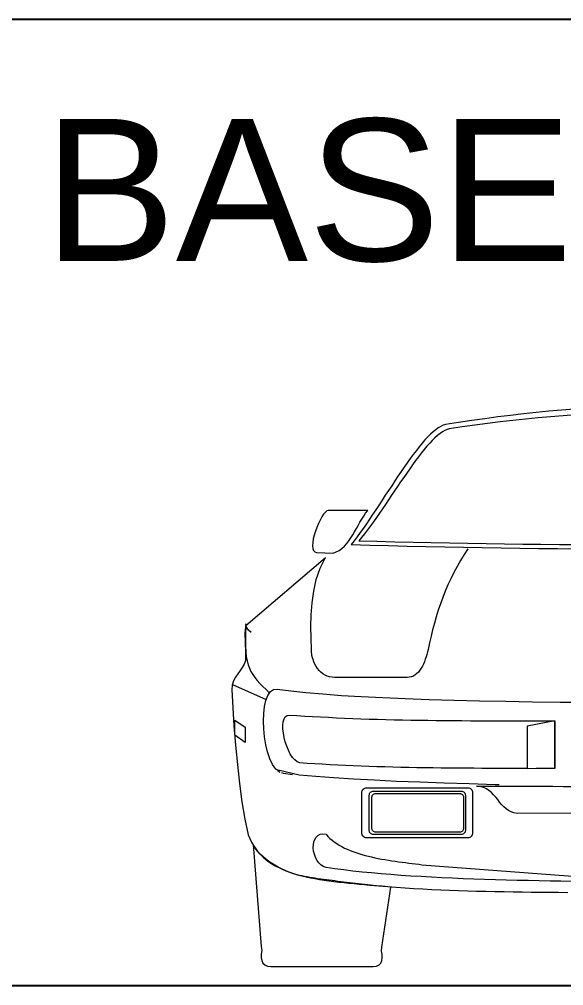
# Model space of a CAD drawing. Header units: millimetres. Extents: x 587797 to 2274247, y 1711 to 439204.
# Drawn here: x 1014745 to 1016690, y 283670 to 287120 of the extents above; entities that cross this region are included whole.
import ezdxf

# ---------------------------------------------------------------- set-up
doc = ezdxf.new("R2010")
doc.units = ezdxf.units.MM
doc.layers.add('finiture', color=7, linetype='Continuous', lineweight=20)
doc.styles.get("Standard").update_dxf_attribs({"font": 'arial.ttf'})

msp = doc.modelspace()

# ---------------------------------------------------------------- linework, layer by layer
for p, q in [((971939.651, 287119.666, 442.155), (1042638.019, 287119.666, 442.155)), ((1042868.164, 283669.666, 442.155), (971709.651, 283669.666, 442.155))]:
    msp.add_line(p, q)
at = {"layer": 'finiture'}
for p, q in [((1016454.101, 285700.24, 442.155), (1016407.636, 285693.841, 442.155)), ((1016500.156, 285705.851, 442.155), (1016454.101, 285700.24, 442.155)), ((1016545.817, 285711.052, 442.155), (1016500.156, 285705.851, 442.155)), ((1016591.463, 285715.86, 442.155), (1016545.817, 285711.052, 442.155)), ((1016598.271, 285697.04, 442.155), (1016553.43, 285692.627, 442.155)), ((1016637.124, 285720.273, 442.155), (1016591.463, 285715.86, 442.155)), ((1016642.735, 285701.044, 442.155), (1016598.271, 285697.04, 442.155)), ((1016682.391, 285723.866, 442.155), (1016637.124, 285720.273, 442.155)), ((1016687.592, 285704.243, 442.155), (1016642.735, 285701.044, 442.155)), ((1016727.232, 285727.476, 442.155), (1016682.391, 285723.866, 442.155)), ((1016732.039, 285707.443, 442.155), (1016687.592, 285704.243, 442.155)), ((1016241.431, 285660.994, 442.155), (1016232.62, 285654.579, 442.155)), ((1016250.242, 285666.195, 442.155), (1016241.431, 285660.994, 442.155)), ((1016259.052, 285670.198, 442.155), (1016250.242, 285666.195, 442.155)), ((1016267.059, 285672.61, 442.155), (1016259.052, 285670.198, 442.155)), ((1016314.328, 285680.223, 442.155), (1016267.059, 285672.61, 442.155)), ((1016326.732, 285664.603, 442.155), (1016281.087, 285657.794, 442.155)), ((1016361.187, 285687.426, 442.155), (1016314.328, 285680.223, 442.155)), ((1016372.393, 285671.002, 442.155), (1016326.732, 285664.603, 442.155)), ((1016407.636, 285693.841, 442.155), (1016361.187, 285687.426, 442.155)), ((1016418.054, 285677.007, 442.155), (1016372.393, 285671.002, 442.155)), ((1016463.306, 285682.619, 442.155), (1016418.054, 285677.007, 442.155)), ((1016508.573, 285687.82, 442.155), (1016463.306, 285682.619, 442.155)), ((1016553.43, 285692.627, 442.155), (1016508.573, 285687.82, 442.155)), ((1016204.187, 285628.557, 442.155), (1016194.178, 285618.138, 442.155)), ((1016213.801, 285638.565, 442.155), (1016204.187, 285628.557, 442.155)), ((1016223.416, 285647.376, 442.155), (1016213.801, 285638.565, 442.155)), ((1016229.815, 285625.751, 442.155), (1016220.2, 285616.531, 442.155)), ((1016232.62, 285654.579, 442.155), (1016223.416, 285647.376, 442.155)), ((1016239.035, 285634.152, 442.155), (1016229.815, 285625.751, 442.155)), ((1016247.846, 285640.961, 442.155), (1016239.035, 285634.152, 442.155)), ((1016256.657, 285646.982, 442.155), (1016247.846, 285640.961, 442.155)), ((1016265.057, 285652.183, 442.155), (1016256.657, 285646.982, 442.155)), ((1016273.08, 285655.383, 442.155), (1016265.057, 285652.183, 442.155)), ((1016281.087, 285657.794, 442.155), (1016273.08, 285655.383, 442.155)), ((1016173.751, 285593.708, 442.155), (1016163.333, 285580.5, 442.155)), ((1016184.169, 285606.522, 442.155), (1016173.751, 285593.708, 442.155)), ((1016194.178, 285618.138, 442.155), (1016184.169, 285606.522, 442.155)), ((1016200.987, 285595.316, 442.155), (1016190.963, 285583.699, 442.155)), ((1016210.996, 285606.522, 442.155), (1016200.987, 285595.316, 442.155)), ((1016220.2, 285616.531, 442.155), (1016210.996, 285606.522, 442.155)), ((1016152.52, 285566.472, 442.155), (1016141.708, 285552.05, 442.155)), ((1016163.333, 285580.5, 442.155), (1016152.52, 285566.472, 442.155)), ((1016170.946, 285557.661, 442.155), (1016160.527, 285544.043, 442.155)), ((1016180.954, 285570.885, 442.155), (1016170.946, 285557.661, 442.155)), ((1016190.963, 285583.699, 442.155), (1016180.954, 285570.885, 442.155)), ((1016130.896, 285536.84, 442.155), (1016119.689, 285521.221, 442.155)), ((1016141.708, 285552.05, 442.155), (1016130.896, 285536.84, 442.155)), ((1016150.125, 285529.622, 442.155), (1016139.706, 285514.806, 442.155)), ((1016160.527, 285544.043, 442.155), (1016150.125, 285529.622, 442.155)), ((1016097.655, 285488.784, 442.155), (1016086.432, 285471.95, 442.155)), ((1016108.861, 285505.191, 442.155), (1016097.655, 285488.784, 442.155)), ((1016119.689, 285521.221, 442.155), (1016108.861, 285505.191, 442.155)), ((1016128.894, 285499.596, 442.155), (1016118.081, 285483.976, 442.155)), ((1016139.706, 285514.806, 442.155), (1016128.894, 285499.596, 442.155)), ((1016075.226, 285454.739, 442.155), (1016063.61, 285437.921, 442.155)), ((1016086.432, 285471.95, 442.155), (1016075.226, 285454.739, 442.155)), ((1016107.269, 285468.357, 442.155), (1016096.457, 285452.327, 442.155)), ((1016118.081, 285483.976, 442.155), (1016107.269, 285468.357, 442.155)), ((1016052.403, 285420.694, 442.155), (1016041.181, 285403.072, 442.155)), ((1016063.61, 285437.921, 442.155), (1016052.403, 285420.694, 442.155)), ((1016074.832, 285420.3, 442.155), (1016064.019, 285403.876, 442.155)), ((1016085.644, 285436.313, 442.155), (1016074.832, 285420.3, 442.155)), ((1016096.457, 285452.327, 442.155), (1016085.644, 285436.313, 442.155)), ((1016029.975, 285385.845, 442.155), (1016018.358, 285369.028, 442.155)), ((1016041.181, 285403.072, 442.155), (1016029.975, 285385.845, 442.155)), ((1016053.191, 285387.847, 442.155), (1016041.985, 285371.833, 442.155)), ((1016064.019, 285403.876, 442.155), (1016053.191, 285387.847, 442.155)), ((1015832.12, 285353.014, 442.155), (1015825.721, 285343.399, 442.155)), ((1015838.126, 285360.217, 442.155), (1015832.12, 285353.014, 442.155)), ((1015843.737, 285365.024, 442.155), (1015838.126, 285360.217, 442.155)), ((1015848.544, 285366.632, 442.155), (1015843.737, 285365.024, 442.155)), ((1015989.515, 285366.632, 442.155), (1015848.544, 285366.632, 442.155)), ((1015975.093, 285346.205, 442.155), (1015981.902, 285356.608, 442.155)), ((1015981.902, 285356.608, 442.155), (1015989.515, 285366.632, 442.155)), ((1016007.136, 285352.21, 442.155), (1015995.93, 285335.393, 442.155)), ((1016018.358, 285369.028, 442.155), (1016007.136, 285352.21, 442.155)), ((1016031.172, 285356.214, 442.155), (1016020.36, 285340.988, 442.155)), ((1016041.985, 285371.833, 442.155), (1016031.172, 285356.214, 442.155)), ((1015813.695, 285319.363, 442.155), (1015807.69, 285305.745, 442.155)), ((1015819.7, 285332.177, 442.155), (1015813.695, 285319.363, 442.155)), ((1015825.721, 285343.399, 442.155), (1015819.7, 285332.177, 442.155)), ((1015955.47, 285312.964, 442.155), (1015961.885, 285324.17, 442.155)), ((1015961.885, 285324.17, 442.155), (1015968.3, 285335.393, 442.155)), ((1015968.3, 285335.393, 442.155), (1015975.093, 285346.205, 442.155)), ((1015984.708, 285318.969, 442.155), (1015973.895, 285302.94, 442.155)), ((1015995.93, 285335.393, 442.155), (1015984.708, 285318.969, 442.155)), ((1016009.942, 285325.778, 442.155), (1015999.129, 285310.962, 442.155)), ((1016020.36, 285340.988, 442.155), (1016009.942, 285325.778, 442.155)), ((1015802.489, 285292.127, 442.155), (1015798.076, 285278.115, 442.155)), ((1015807.69, 285305.745, 442.155), (1015802.489, 285292.127, 442.155)), ((1015936.257, 285278.919, 442.155), (1015942.656, 285290.126, 442.155)), ((1015942.656, 285290.126, 442.155), (1015949.071, 285301.348, 442.155)), ((1015949.071, 285301.348, 442.155), (1015955.47, 285312.964, 442.155)), ((1015962.689, 285287.73, 442.155), (1015951.876, 285272.504, 442.155)), ((1015973.895, 285302.94, 442.155), (1015962.689, 285287.73, 442.155)), ((1015977.899, 285283.317, 442.155), (1015967.89, 285270.108, 442.155)), ((1015988.711, 285296.934, 442.155), (1015977.899, 285283.317, 442.155)), ((1015999.129, 285310.962, 442.155), (1015988.711, 285296.934, 442.155)), ((1015792.874, 285251.683, 442.155), (1015792.07, 285240.461, 442.155)), ((1015794.876, 285264.497, 442.155), (1015792.874, 285251.683, 442.155)), ((1015798.076, 285278.115, 442.155), (1015794.876, 285264.497, 442.155)), ((1015906.215, 285238.869, 442.155), (1015914.632, 285248.074, 442.155)), ((1015914.632, 285248.074, 442.155), (1015922.229, 285257.688, 442.155)), ((1015922.229, 285257.688, 442.155), (1015929.448, 285268.107, 442.155)), ((1015929.448, 285268.107, 442.155), (1015936.257, 285278.919, 442.155)), ((1015941.064, 285258.082, 442.155), (1015930.646, 285244.48, 442.155)), ((1015951.876, 285272.504, 442.155), (1015941.064, 285258.082, 442.155)), ((1015967.89, 285270.108, 442.155), (1015957.472, 285257.688, 442.155)), ((1015957.472, 285257.688, 442.155), (1016021.952, 285256.081, 442.155)), ((1016021.952, 285256.081, 442.155), (1016086.842, 285254.489, 442.155)), ((1016086.842, 285254.489, 442.155), (1016151.716, 285252.881, 442.155)), ((1016151.716, 285252.881, 442.155), (1016216.607, 285251.683, 442.155)), ((1016216.607, 285251.683, 442.155), (1016281.891, 285250.485, 442.155)), ((1016281.891, 285250.485, 442.155), (1016347.159, 285249.272, 442.155)), ((1016347.159, 285249.272, 442.155), (1016412.443, 285248.074, 442.155)), ((1016412.443, 285248.074, 442.155), (1016477.727, 285247.27, 442.155)), ((1016477.727, 285247.27, 442.155), (1016543.406, 285246.482, 442.155)), ((1016543.406, 285246.482, 442.155), (1016608.69, 285245.678, 442.155)), ((1015792.07, 285240.461, 442.155), (1015792.874, 285230.862, 442.155)), ((1015792.874, 285230.862, 442.155), (1015795.27, 285223.249, 442.155)), ((1015795.27, 285223.249, 442.155), (1015800.077, 285218.442, 442.155)), ((1015800.077, 285218.442, 442.155), (1015806.886, 285216.44, 442.155)), ((1015806.886, 285216.44, 442.155), (1015866.165, 285213.241, 442.155)), ((1015866.165, 285213.241, 442.155), (1015877.372, 285218.032, 442.155)), ((1015877.372, 285218.032, 442.155), (1015887.79, 285223.643, 442.155)), ((1015887.79, 285223.643, 442.155), (1015897.405, 285230.862, 442.155)), ((1015897.405, 285230.862, 442.155), (1015906.215, 285238.869, 442.155)), ((1015930.646, 285244.48, 442.155), (1015997.128, 285242.873, 442.155)), ((1015997.128, 285242.873, 442.155), (1016064.019, 285240.871, 442.155)), ((1016064.019, 285240.871, 442.155), (1016130.896, 285239.263, 442.155)), ((1016130.896, 285239.263, 442.155), (1016197.772, 285238.065, 442.155)), ((1016197.772, 285238.065, 442.155), (1016264.663, 285236.458, 442.155)), ((1016264.663, 285236.458, 442.155), (1016331.54, 285235.26, 442.155)), ((1016331.54, 285235.26, 442.155), (1016398.825, 285234.062, 442.155)), ((1016347.569, 285228.861, 442.155), (1016333.951, 285208.434, 442.155)), ((1016398.825, 285234.062, 442.155), (1016466.111, 285232.864, 442.155)), ((1016466.111, 285232.864, 442.155), (1016533.003, 285232.06, 442.155)), ((1016533.003, 285232.06, 442.155), (1016600.289, 285230.862, 442.155)), ((1016600.289, 285230.862, 442.155), (1016667.559, 285230.058, 442.155)), ((1016608.69, 285245.678, 442.155), (1016674.368, 285244.874, 442.155)), ((1016667.559, 285230.058, 442.155), (1016734.845, 285229.649, 442.155)), ((1016674.368, 285244.874, 442.155), (1016740.062, 285244.48, 442.155)), ((1015554.182, 284955.304, 442.155), (1015838.535, 285198.409, 442.155)), ((1015819.306, 285159.967, 442.155), (1015838.535, 285198.409, 442.155)), ((1016320.727, 285187.597, 442.155), (1016308.717, 285166.382, 442.155)), ((1016333.951, 285208.434, 442.155), (1016320.727, 285187.597, 442.155)), ((1015805.688, 285119.523, 442.155), (1015819.306, 285159.967, 442.155)), ((1016297.101, 285144.741, 442.155), (1016286.288, 285122.723, 442.155)), ((1016308.717, 285166.382, 442.155), (1016297.101, 285144.741, 442.155)), ((1015796.484, 285078.259, 442.155), (1015805.688, 285119.523, 442.155)), ((1016286.288, 285122.723, 442.155), (1016276.28, 285100.688, 442.155)), ((1015790.463, 285036.208, 442.155), (1015796.484, 285078.259, 442.155)), ((1016266.665, 285078.259, 442.155), (1016257.854, 285055.831, 442.155)), ((1016276.28, 285100.688, 442.155), (1016266.665, 285078.259, 442.155)), ((1016257.854, 285055.831, 442.155), (1016249.438, 285033.008, 442.155)), ((1015787.673, 284993.762, 442.155), (1015790.463, 285036.208, 442.155)), ((1016241.431, 285010.185, 442.155), (1016234.228, 284986.953, 442.155)), ((1016249.438, 285033.008, 442.155), (1016241.431, 285010.185, 442.155)), ((1015786.869, 284951.71, 442.155), (1015787.673, 284993.762, 442.155)), ((1016234.228, 284986.953, 442.155), (1016227.813, 284963.72, 442.155)), ((1015554.182, 284960.915, 442.155), (1015550.967, 284928.478, 442.155)), ((1015554.182, 284955.304, 442.155), (1015552.968, 284927.674, 442.155)), ((1015556.578, 284949.708, 442.155), (1015554.182, 284960.915, 442.155)), ((1015562.993, 284939.29, 442.155), (1015556.578, 284949.708, 442.155)), ((1015573.395, 284930.085, 442.155), (1015562.993, 284939.29, 442.155)), ((1015787.263, 284910.462, 442.155), (1015786.869, 284951.71, 442.155)), ((1016221.414, 284940.488, 442.155), (1016215.803, 284916.862, 442.155)), ((1016227.813, 284963.72, 442.155), (1016221.414, 284940.488, 442.155)), ((1015550.967, 284928.478, 442.155), (1015551.771, 284894.433, 442.155)), ((1015552.968, 284927.674, 442.155), (1015552.574, 284902.85, 442.155)), ((1015552.574, 284902.85, 442.155), (1015552.968, 284881.225, 442.155)), ((1015788.067, 284870.003, 442.155), (1015787.263, 284910.462, 442.155)), ((1016215.803, 284916.862, 442.155), (1016210.192, 284893.629, 442.155)), ((1015551.771, 284894.433, 442.155), (1015553.378, 284860.388, 442.155)), ((1015552.968, 284881.225, 442.155), (1015554.182, 284861.602, 442.155)), ((1015788.461, 284861.192, 442.155), (1015788.067, 284870.003, 442.155)), ((1016205.384, 284870.003, 442.155), (1016203.383, 284861.192, 442.155)), ((1016210.192, 284893.629, 442.155), (1016205.384, 284870.003, 442.155)), ((1015553.378, 284860.388, 442.155), (1015552.968, 284829.953, 442.155)), ((1015554.182, 284861.602, 442.155), (1015555.774, 284844.374, 442.155)), ((1015555.774, 284844.374, 442.155), (1015558.579, 284829.149, 442.155)), ((1015789.675, 284851.987, 442.155), (1015788.461, 284861.192, 442.155)), ((1015791.267, 284843.176, 442.155), (1015789.675, 284851.987, 442.155)), ((1015794.072, 284834.366, 442.155), (1015791.267, 284843.176, 442.155)), ((1015797.272, 284825.555, 442.155), (1015794.072, 284834.366, 442.155)), ((1016195.376, 284834.76, 442.155), (1016192.176, 284826.343, 442.155)), ((1016198.575, 284843.571, 442.155), (1016195.376, 284834.76, 442.155)), ((1016200.987, 284852.381, 442.155), (1016198.575, 284843.571, 442.155)), ((1016203.383, 284861.192, 442.155), (1016200.987, 284852.381, 442.155)), ((1015541.352, 284805.932, 442.155), (1015533.345, 284794.71, 442.155)), ((1015548.161, 284817.533, 442.155), (1015541.352, 284805.932, 442.155)), ((1015552.968, 284829.953, 442.155), (1015548.161, 284817.533, 442.155)), ((1015558.579, 284829.149, 442.155), (1015562.189, 284815.137, 442.155)), ((1015562.189, 284815.137, 442.155), (1015566.586, 284802.717, 442.155)), ((1015566.586, 284802.717, 442.155), (1015572.197, 284791.1, 442.155)), ((1015800.881, 284817.533, 442.155), (1015797.272, 284825.555, 442.155)), ((1015805.688, 284809.526, 442.155), (1015800.881, 284817.533, 442.155)), ((1015810.496, 284801.913, 442.155), (1015805.688, 284809.526, 442.155)), ((1015816.501, 284795.104, 442.155), (1015810.496, 284801.913, 442.155)), ((1016180.56, 284802.717, 442.155), (1016176.147, 284795.908, 442.155)), ((1016184.958, 284810.329, 442.155), (1016180.56, 284802.717, 442.155)), ((1016188.961, 284817.942, 442.155), (1016184.958, 284810.329, 442.155)), ((1016192.176, 284826.343, 442.155), (1016188.961, 284817.942, 442.155)), ((1015516.922, 284771.083, 442.155), (1015510.113, 284757.859, 442.155)), ((1015524.944, 284783.094, 442.155), (1015516.922, 284771.083, 442.155)), ((1015533.345, 284794.71, 442.155), (1015524.944, 284783.094, 442.155)), ((1015572.197, 284791.1, 442.155), (1015578.612, 284780.288, 442.155)), ((1015578.612, 284780.288, 442.155), (1015585.815, 284769.885, 442.155)), ((1015585.815, 284769.885, 442.155), (1015594.626, 284759.467, 442.155)), ((1015822.506, 284789.099, 442.155), (1015816.501, 284795.104, 442.155)), ((1015829.315, 284783.503, 442.155), (1015822.506, 284789.099, 442.155)), ((1015836.928, 284778.696, 442.155), (1015829.315, 284783.503, 442.155)), ((1015844.935, 284775.087, 442.155), (1015836.928, 284778.696, 442.155)), ((1015853.351, 284772.281, 442.155), (1015844.935, 284775.087, 442.155)), ((1015862.162, 284770.674, 442.155), (1015853.351, 284772.281, 442.155)), ((1015871.367, 284769.885, 442.155), (1015862.162, 284770.674, 442.155)), ((1016130.092, 284769.885, 442.155), (1015871.367, 284769.885, 442.155)), ((1016138.099, 284770.674, 442.155), (1016130.092, 284769.885, 442.155)), ((1016145.711, 284772.281, 442.155), (1016138.099, 284770.674, 442.155)), ((1016152.93, 284775.087, 442.155), (1016145.711, 284772.281, 442.155)), ((1016159.329, 284779.09, 442.155), (1016152.93, 284775.087, 442.155)), ((1016165.334, 284783.897, 442.155), (1016159.329, 284779.09, 442.155)), ((1016170.946, 284789.509, 442.155), (1016165.334, 284783.897, 442.155)), ((1016176.147, 284795.908, 442.155), (1016170.946, 284789.509, 442.155)), ((1015505.321, 284743.044, 442.155), (1015503.714, 284726.226, 442.155)), ((1015510.113, 284757.859, 442.155), (1015505.321, 284743.044, 442.155)), ((1015506.109, 284744.651, 442.155), (1015627.063, 284691.787, 442.155)), ((1015594.626, 284759.467, 442.155), (1015603.831, 284749.049, 442.155)), ((1015603.831, 284749.049, 442.155), (1015614.643, 284738.236, 442.155)), ((1015614.643, 284738.236, 442.155), (1015626.259, 284726.62, 442.155)), ((1015503.714, 284726.226, 442.155), (1015507.323, 284663.353, 442.155)), ((1015625.865, 284688.178, 442.155), (1015632.674, 284705.799, 442.155)), ((1015626.259, 284726.62, 442.155), (1015639.089, 284714.216, 442.155)), ((1015632.674, 284705.799, 442.155), (1015641.879, 284719.417, 442.155)), ((1015641.879, 284719.417, 442.155), (1015653.101, 284726.62, 442.155)), ((1015653.101, 284726.62, 442.155), (1015666.309, 284727.834, 442.155)), ((1015666.309, 284727.834, 442.155), (1015714.382, 284721.813, 442.155)), ((1015714.382, 284721.813, 442.155), (1015768.838, 284716.218, 442.155)), ((1015768.838, 284716.218, 442.155), (1015829.315, 284711, 442.155)), ((1015829.315, 284711, 442.155), (1015895.403, 284706.193, 442.155)), ((1015895.403, 284706.193, 442.155), (1015966.692, 284702.19, 442.155)), ((1015966.692, 284702.19, 442.155), (1016043.183, 284698.186, 442.155)), ((1016043.183, 284698.186, 442.155), (1016123.693, 284694.593, 442.155)), ((1016123.693, 284694.593, 442.155), (1016208.6, 284691.787, 442.155)), ((1015507.323, 284663.353, 442.155), (1015511.721, 284596.871, 442.155)), ((1015617.859, 284641.319, 442.155), (1015620.664, 284666.143, 442.155)), ((1015620.664, 284666.143, 442.155), (1015625.865, 284688.178, 442.155)), ((1016208.6, 284691.787, 442.155), (1016296.707, 284688.982, 442.155)), ((1016296.707, 284688.982, 442.155), (1016388.423, 284686.57, 442.155)), ((1016388.423, 284686.57, 442.155), (1016482.535, 284684.978, 442.155)), ((1016482.535, 284684.978, 442.155), (1016578.648, 284683.371, 442.155)), ((1016578.648, 284683.371, 442.155), (1016677.174, 284682.173, 442.155)), ((1016677.174, 284682.173, 442.155), (1016776.897, 284681.369, 442.155)), ((1015616.661, 284614.493, 442.155), (1015617.859, 284641.319, 442.155)), ((1015690.74, 284622.09, 442.155), (1015695.153, 284629.703, 442.155)), ((1015695.153, 284629.703, 442.155), (1015701.158, 284634.51, 442.155)), ((1015701.158, 284634.51, 442.155), (1015709.165, 284635.708, 442.155)), ((1015709.165, 284635.708, 442.155), (1015736.811, 284633.706, 442.155)), ((1015736.811, 284633.706, 442.155), (1015764.441, 284632.114, 442.155)), ((1015764.441, 284632.114, 442.155), (1015792.48, 284630.506, 442.155)), ((1015792.48, 284630.506, 442.155), (1015820.914, 284628.899, 442.155)), ((1015820.914, 284628.899, 442.155), (1015849.348, 284627.701, 442.155)), ((1015849.348, 284627.701, 442.155), (1015878.176, 284626.093, 442.155)), ((1015878.176, 284626.093, 442.155), (1015907.019, 284624.895, 442.155)), ((1015511.721, 284596.871, 442.155), (1015517.332, 284528.388, 442.155)), ((1015514.92, 284617.692, 442.155), (1015552.18, 284592.064, 442.155)), ((1015514.92, 284564.04, 442.155), (1015514.92, 284617.692, 442.155)), ((1015552.18, 284592.064, 442.155), (1015552.18, 284538.412, 442.155)), ((1015617.859, 284586.453, 442.155), (1015616.661, 284614.493, 442.155)), ((1015686.736, 284599.661, 442.155), (1015687.95, 284612.081, 442.155)), ((1015686.736, 284586.043, 442.155), (1015686.736, 284599.661, 442.155)), ((1015687.95, 284612.081, 442.155), (1015690.74, 284622.09, 442.155)), ((1015907.019, 284624.895, 442.155), (1015935.847, 284623.697, 442.155)), ((1015935.847, 284623.697, 442.155), (1015965.494, 284622.894, 442.155)), ((1015965.494, 284622.894, 442.155), (1015994.732, 284621.696, 442.155)), ((1015994.732, 284621.696, 442.155), (1016024.364, 284620.892, 442.155)), ((1016024.364, 284620.892, 442.155), (1016053.995, 284620.088, 442.155)), ((1016053.995, 284620.088, 442.155), (1016084.037, 284619.3, 442.155)), ((1016084.037, 284619.3, 442.155), (1016114.078, 284618.89, 442.155)), ((1016114.078, 284618.89, 442.155), (1016144.119, 284618.086, 442.155)), ((1016144.119, 284618.086, 442.155), (1016174.145, 284617.692, 442.155)), ((1016174.145, 284617.692, 442.155), (1016204.581, 284617.283, 442.155)), ((1016204.581, 284617.283, 442.155), (1016234.622, 284616.889, 442.155)), ((1016234.622, 284616.889, 442.155), (1016265.057, 284616.494, 442.155)), ((1016265.057, 284616.494, 442.155), (1016295.493, 284616.085, 442.155)), ((1016295.493, 284616.085, 442.155), (1016325.944, 284616.085, 442.155)), ((1016325.944, 284616.085, 442.155), (1016356.38, 284615.691, 442.155)), ((1016356.38, 284615.691, 442.155), (1016386.421, 284615.691, 442.155)), ((1016386.421, 284615.691, 442.155), (1016416.857, 284615.281, 442.155)), ((1016416.857, 284615.281, 442.155), (1016447.292, 284615.281, 442.155)), ((1016447.292, 284615.281, 442.155), (1016477.727, 284615.281, 442.155)), ((1016477.727, 284615.281, 442.155), (1016507.769, 284615.281, 442.155)), ((1016507.769, 284615.281, 442.155), (1016537.81, 284615.281, 442.155)), ((1016537.81, 284615.281, 442.155), (1016567.836, 284615.281, 442.155)), ((1016657.551, 284614.887, 442.155), (1016559.025, 284596.462, 442.155)), ((1016559.025, 284596.462, 442.155), (1016559.025, 284444.694, 442.155)), ((1016567.836, 284615.281, 442.155), (1016597.877, 284615.281, 442.155)), ((1016597.877, 284615.281, 442.155), (1016627.919, 284615.281, 442.155)), ((1016627.919, 284615.281, 442.155), (1016657.551, 284615.281, 442.155)), ((1016657.551, 284615.281, 442.155), (1016657.551, 284445.088, 442.155)), ((1016657.551, 284445.892, 442.155), (1016657.551, 284614.887, 442.155)), ((1015552.18, 284538.412, 442.155), (1015514.92, 284564.04, 442.155)), ((1015620.254, 284558.035, 442.155), (1015617.859, 284586.453, 442.155)), ((1015625.062, 284529.995, 442.155), (1015620.254, 284558.035, 442.155)), ((1015688.344, 284571.243, 442.155), (1015686.736, 284586.043, 442.155)), ((1015691.15, 284555.624, 442.155), (1015688.344, 284571.243, 442.155)), ((1015517.332, 284528.388, 442.155), (1015523.731, 284459.51, 442.155)), ((1015631.476, 284503.957, 442.155), (1015625.062, 284529.995, 442.155)), ((1015695.153, 284540.004, 442.155), (1015691.15, 284555.624, 442.155)), ((1015699.96, 284524.384, 442.155), (1015695.153, 284540.004, 442.155)), ((1015705.965, 284509.978, 442.155), (1015699.96, 284524.384, 442.155)), ((1015639.483, 284479.937, 442.155), (1015631.476, 284503.957, 442.155)), ((1015712.774, 284496.36, 442.155), (1015705.965, 284509.978, 442.155)), ((1015720.387, 284484.744, 442.155), (1015712.774, 284496.36, 442.155)), ((1015523.731, 284459.51, 442.155), (1015531.344, 284391.42, 442.155)), ((1015649.492, 284459.51, 442.155), (1015639.483, 284479.937, 442.155)), ((1015661.108, 284443.086, 442.155), (1015649.492, 284459.51, 442.155)), ((1015728.788, 284475.524, 442.155), (1015720.387, 284484.744, 442.155)), ((1015737.599, 284468.715, 442.155), (1015728.788, 284475.524, 442.155)), ((1015746.819, 284465.121, 442.155), (1015737.599, 284468.715, 442.155)), ((1015773.645, 284463.119, 442.155), (1015746.819, 284465.121, 442.155)), ((1015800.487, 284461.512, 442.155), (1015773.645, 284463.119, 442.155)), ((1015827.313, 284459.904, 442.155), (1015800.487, 284461.512, 442.155)), ((1015854.943, 284458.312, 442.155), (1015827.313, 284459.904, 442.155)), ((1015882.179, 284457.098, 442.155), (1015854.943, 284458.312, 442.155)), ((1015909.825, 284455.901, 442.155), (1015882.179, 284457.098, 442.155)), ((1015937.849, 284454.703, 442.155), (1015909.825, 284455.901, 442.155)), ((1015965.888, 284453.505, 442.155), (1015937.849, 284454.703, 442.155)), ((1015993.928, 284452.701, 442.155), (1015965.888, 284453.505, 442.155)), ((1016022.362, 284451.503, 442.155), (1015993.928, 284452.701, 442.155)), ((1015664.717, 284439.887, 442.155), (1015661.108, 284443.086, 442.155)), ((1015744.423, 284421.462, 442.155), (1015664.717, 284439.887, 442.155)), ((1015664.717, 284439.887, 442.155), (1015664.717, 284439.887, 442.155)), ((1015667.523, 284437.475, 442.155), (1015667.523, 284437.475, 442.155)), ((1015674.332, 284431.88, 442.155), (1015667.523, 284437.475, 442.155)), ((1015677.122, 284431.076, 442.155), (1015674.332, 284431.88, 442.155)), ((1015682.339, 284429.074, 442.155), (1015682.339, 284429.074, 442.155)), ((1015689.148, 284426.663, 442.155), (1015682.339, 284429.074, 442.155)), ((1015721.191, 284422.659, 442.155), (1015689.148, 284426.663, 442.155)), ((1015803.687, 284416.26, 442.155), (1015744.423, 284421.462, 442.155)), ((1016050.796, 284450.699, 442.155), (1016022.362, 284451.503, 442.155)), ((1016079.229, 284449.895, 442.155), (1016050.796, 284450.699, 442.155)), ((1016108.073, 284449.092, 442.155), (1016079.229, 284449.895, 442.155)), ((1016136.507, 284448.697, 442.155), (1016108.073, 284449.092, 442.155)), ((1016165.334, 284447.894, 442.155), (1016136.507, 284448.697, 442.155)), ((1016194.572, 284447.5, 442.155), (1016165.334, 284447.894, 442.155)), ((1016223.416, 284447.09, 442.155), (1016194.572, 284447.5, 442.155)), ((1016252.243, 284446.696, 442.155), (1016223.416, 284447.09, 442.155)), ((1016281.481, 284446.286, 442.155), (1016252.243, 284446.696, 442.155)), ((1016310.325, 284446.286, 442.155), (1016281.481, 284446.286, 442.155)), ((1016339.562, 284445.892, 442.155), (1016310.325, 284446.286, 442.155)), ((1016368.8, 284445.892, 442.155), (1016339.562, 284445.892, 442.155)), ((1016397.628, 284445.498, 442.155), (1016368.8, 284445.892, 442.155)), ((1016426.865, 284445.498, 442.155), (1016397.628, 284445.498, 442.155)), ((1016455.693, 284445.498, 442.155), (1016426.865, 284445.498, 442.155)), ((1016484.93, 284445.088, 442.155), (1016455.693, 284445.498, 442.155)), ((1016513.774, 284445.088, 442.155), (1016484.93, 284445.088, 442.155)), ((1016542.602, 284445.088, 442.155), (1016513.774, 284445.088, 442.155)), ((1016559.025, 284445.088, 442.155), (1016542.602, 284445.088, 442.155)), ((1016559.025, 284444.694, 442.155), (1016657.551, 284445.892, 442.155)), ((1016591.872, 284445.088, 442.155), (1016591.872, 284445.088, 442.155)), ((1016600.289, 284445.088, 442.155), (1016591.872, 284445.088, 442.155)), ((1016629.117, 284445.088, 442.155), (1016600.289, 284445.088, 442.155)), ((1016657.551, 284445.088, 442.155), (1016629.117, 284445.088, 442.155)), ((1015531.344, 284391.42, 442.155), (1015540.154, 284326.136, 442.155)), ((1015868.577, 284411.453, 442.155), (1015803.687, 284416.26, 442.155)), ((1015938.668, 284407.04, 442.155), (1015868.577, 284411.453, 442.155)), ((1016013.551, 284403.036, 442.155), (1015938.668, 284407.04, 442.155)), ((1016092.847, 284399.033, 442.155), (1016013.551, 284403.036, 442.155)), ((1016175.753, 284395.833, 442.155), (1016092.847, 284399.033, 442.155)), ((1016262.268, 284392.618, 442.155), (1016175.753, 284395.833, 442.155)), ((1016351.982, 284389.828, 442.155), (1016262.268, 284392.618, 442.155)), ((1016444.486, 284387.023, 442.155), (1016351.982, 284389.828, 442.155)), ((1016459.712, 284386.613, 442.155), (1016444.486, 284387.023, 442.155)), ((1015968.694, 284359.377, 442.155), (1015969.088, 284362.592, 442.155)), ((1015968.694, 284214.403, 442.155), (1015968.694, 284359.377, 442.155)), ((1015969.088, 284362.592, 442.155), (1015969.892, 284365.792, 442.155)), ((1015969.892, 284365.792, 442.155), (1015971.499, 284368.598, 442.155)), ((1015971.499, 284368.598, 442.155), (1015973.501, 284371.403, 442.155)), ((1015973.501, 284371.403, 442.155), (1015976.307, 284373.405, 442.155)), ((1015976.307, 284373.405, 442.155), (1015979.112, 284374.997, 442.155)), ((1015979.112, 284374.997, 442.155), (1015982.312, 284375.801, 442.155)), ((1015982.312, 284375.801, 442.155), (1015985.511, 284376.21, 442.155)), ((1015985.511, 284376.21, 442.155), (1016347.569, 284376.21, 442.155)), ((1015995.126, 284349.778, 442.155), (1015995.52, 284352.568, 442.155)), ((1015995.126, 284223.607, 442.155), (1015995.126, 284349.778, 442.155)), ((1015995.52, 284352.568, 442.155), (1015996.324, 284355.374, 442.155)), ((1015996.324, 284355.374, 442.155), (1015997.522, 284357.785, 442.155)), ((1015997.522, 284357.785, 442.155), (1015999.539, 284360.181, 442.155)), ((1015999.539, 284360.181, 442.155), (1016001.541, 284361.789, 442.155)), ((1016001.541, 284361.789, 442.155), (1016003.937, 284362.986, 442.155)), ((1016003.937, 284362.986, 442.155), (1016006.742, 284363.79, 442.155)), ((1016005.938, 284348.171, 442.155), (1016007.136, 284350.172, 442.155)), ((1016006.742, 284363.79, 442.155), (1016009.548, 284364.184, 442.155)), ((1016007.136, 284350.172, 442.155), (1016008.744, 284352.174, 442.155)), ((1016008.744, 284352.174, 442.155), (1016010.746, 284353.782, 442.155)), ((1016009.548, 284364.184, 442.155), (1016323.942, 284364.184, 442.155)), ((1016010.746, 284353.782, 442.155), (1016013.141, 284354.98, 442.155)), ((1016013.141, 284354.98, 442.155), (1016015.947, 284355.374, 442.155)), ((1016015.947, 284355.374, 442.155), (1016018.752, 284355.783, 442.155)), ((1016018.752, 284355.783, 442.155), (1016317.922, 284355.783, 442.155)), ((1016317.922, 284355.783, 442.155), (1016320.727, 284355.374, 442.155)), ((1016320.727, 284355.374, 442.155), (1016323.139, 284354.98, 442.155)), ((1016323.139, 284354.98, 442.155), (1016325.534, 284353.782, 442.155)), ((1016323.942, 284364.184, 442.155), (1016326.732, 284363.79, 442.155)), ((1016325.534, 284353.782, 442.155), (1016327.946, 284352.174, 442.155)), ((1016326.732, 284363.79, 442.155), (1016329.538, 284362.986, 442.155)), ((1016327.946, 284352.174, 442.155), (1016329.538, 284350.172, 442.155)), ((1016329.538, 284362.986, 442.155), (1016331.949, 284361.789, 442.155)), ((1016329.538, 284350.172, 442.155), (1016330.751, 284348.171, 442.155)), ((1016331.949, 284361.789, 442.155), (1016334.345, 284360.181, 442.155)), ((1016334.345, 284360.181, 442.155), (1016335.953, 284357.785, 442.155)), ((1016335.953, 284357.785, 442.155), (1016337.151, 284355.374, 442.155)), ((1016337.151, 284355.374, 442.155), (1016337.954, 284352.568, 442.155)), ((1016337.954, 284352.568, 442.155), (1016338.348, 284349.778, 442.155)), ((1016338.348, 284349.778, 442.155), (1016338.348, 284223.607, 442.155)), ((1016347.569, 284376.21, 442.155), (1016350.769, 284375.801, 442.155)), ((1016350.769, 284375.801, 442.155), (1016353.968, 284374.997, 442.155)), ((1016353.968, 284374.997, 442.155), (1016356.774, 284373.405, 442.155)), ((1016356.774, 284373.405, 442.155), (1016359.579, 284371.403, 442.155)), ((1016359.579, 284371.403, 442.155), (1016361.581, 284368.598, 442.155)), ((1016361.581, 284368.598, 442.155), (1016363.189, 284365.792, 442.155)), ((1016363.189, 284365.792, 442.155), (1016363.992, 284362.592, 442.155)), ((1016363.992, 284362.592, 442.155), (1016364.386, 284359.377, 442.155)), ((1016364.386, 284359.377, 442.155), (1016364.386, 284214.403, 442.155)), ((1016391.622, 284381.018, 442.155), (1016378.398, 284382.215, 442.155)), ((1016378.398, 284382.215, 442.155), (1016417.251, 284382.215, 442.155)), ((1016403.239, 284377.408, 442.155), (1016391.622, 284381.018, 442.155)), ((1016413.641, 284372.601, 442.155), (1016403.239, 284377.408, 442.155)), ((1016422.862, 284366.596, 442.155), (1016413.641, 284372.601, 442.155)), ((1016417.251, 284382.215, 442.155), (1016456.497, 284381.806, 442.155)), ((1016431.672, 284359.377, 442.155), (1016422.862, 284366.596, 442.155)), ((1016439.285, 284351.37, 442.155), (1016431.672, 284359.377, 442.155)), ((1016446.882, 284342.969, 442.155), (1016439.285, 284351.37, 442.155)), ((1016456.497, 284381.806, 442.155), (1016495.349, 284381.806, 442.155)), ((1016495.349, 284381.806, 442.155), (1016534.201, 284381.412, 442.155)), ((1016534.201, 284381.412, 442.155), (1016573.053, 284381.412, 442.155)), ((1016573.053, 284381.412, 442.155), (1016611.889, 284381.412, 442.155)), ((1016611.889, 284381.412, 442.155), (1016650.742, 284381.412, 442.155)), ((1016650.742, 284381.412, 442.155), (1016689.594, 284381.018, 442.155)), ((1016689.594, 284381.018, 442.155), (1016728.446, 284381.018, 442.155)), ((1015540.154, 284326.136, 442.155), (1015550.573, 284264.461, 442.155)), ((1016004.74, 284342.969, 442.155), (1016005.134, 284345.759, 442.155)), ((1016004.74, 284230.826, 442.155), (1016004.74, 284342.969, 442.155)), ((1016005.134, 284345.759, 442.155), (1016005.938, 284348.171, 442.155)), ((1016330.751, 284348.171, 442.155), (1016331.54, 284345.759, 442.155)), ((1016331.54, 284345.759, 442.155), (1016331.949, 284342.969, 442.155)), ((1016331.949, 284342.969, 442.155), (1016331.949, 284230.826, 442.155)), ((1016454.101, 284334.159, 442.155), (1016446.882, 284342.969, 442.155)), ((1016460.91, 284325.348, 442.155), (1016454.101, 284334.159, 442.155)), ((1016468.113, 284316.537, 442.155), (1016460.91, 284325.348, 442.155)), ((1016475.726, 284308.515, 442.155), (1016468.113, 284316.537, 442.155)), ((1016483.733, 284301.312, 442.155), (1016475.726, 284308.515, 442.155)), ((1016492.149, 284294.897, 442.155), (1016483.733, 284301.312, 442.155)), ((1016501.764, 284290.089, 442.155), (1016492.149, 284294.897, 442.155)), ((1016512.166, 284286.496, 442.155), (1016501.764, 284290.089, 442.155)), ((1016524.192, 284284.888, 442.155), (1016512.166, 284286.496, 442.155)), ((1017487.772, 284285.692, 442.155), (1016524.192, 284284.888, 442.155)), ((1015550.573, 284264.461, 442.155), (1015562.189, 284208.398, 442.155)), ((1015819.306, 284209.989, 442.155), (1015828.921, 284211.203, 442.155)), ((1015828.921, 284211.203, 442.155), (1015840.537, 284209.989, 442.155)), ((1015969.088, 284211.203, 442.155), (1015968.694, 284214.403, 442.155)), ((1015969.892, 284207.988, 442.155), (1015969.088, 284211.203, 442.155)), ((1015995.52, 284220.818, 442.155), (1015995.126, 284223.607, 442.155)), ((1015996.324, 284218.012, 442.155), (1015995.52, 284220.818, 442.155)), ((1015997.522, 284215.601, 442.155), (1015996.324, 284218.012, 442.155)), ((1015999.539, 284213.599, 442.155), (1015997.522, 284215.601, 442.155)), ((1016001.541, 284211.597, 442.155), (1015999.539, 284213.599, 442.155)), ((1016003.937, 284210.399, 442.155), (1016001.541, 284211.597, 442.155)), ((1016005.134, 284228.021, 442.155), (1016004.74, 284230.826, 442.155)), ((1016005.938, 284225.609, 442.155), (1016005.134, 284228.021, 442.155)), ((1016007.136, 284223.607, 442.155), (1016005.938, 284225.609, 442.155)), ((1016008.744, 284221.606, 442.155), (1016007.136, 284223.607, 442.155)), ((1016010.746, 284220.014, 442.155), (1016008.744, 284221.606, 442.155)), ((1016013.141, 284218.816, 442.155), (1016010.746, 284220.014, 442.155)), ((1016015.947, 284218.012, 442.155), (1016013.141, 284218.816, 442.155)), ((1016018.752, 284217.602, 442.155), (1016015.947, 284218.012, 442.155)), ((1016317.922, 284217.602, 442.155), (1016018.752, 284217.602, 442.155)), ((1016320.727, 284218.012, 442.155), (1016317.922, 284217.602, 442.155)), ((1016323.139, 284218.816, 442.155), (1016320.727, 284218.012, 442.155)), ((1016325.534, 284220.014, 442.155), (1016323.139, 284218.816, 442.155)), ((1016327.946, 284221.606, 442.155), (1016325.534, 284220.014, 442.155)), ((1016329.538, 284223.607, 442.155), (1016327.946, 284221.606, 442.155)), ((1016330.751, 284225.609, 442.155), (1016329.538, 284223.607, 442.155)), ((1016331.949, 284211.597, 442.155), (1016329.538, 284210.399, 442.155)), ((1016331.54, 284228.021, 442.155), (1016330.751, 284225.609, 442.155)), ((1016331.949, 284230.826, 442.155), (1016331.54, 284228.021, 442.155)), ((1016334.345, 284213.599, 442.155), (1016331.949, 284211.597, 442.155)), ((1016335.953, 284215.601, 442.155), (1016334.345, 284213.599, 442.155)), ((1016337.151, 284218.012, 442.155), (1016335.953, 284215.601, 442.155)), ((1016337.954, 284220.818, 442.155), (1016337.151, 284218.012, 442.155)), ((1016338.348, 284223.607, 442.155), (1016337.954, 284220.818, 442.155)), ((1016363.992, 284211.203, 442.155), (1016363.189, 284207.988, 442.155)), ((1016364.386, 284214.403, 442.155), (1016363.992, 284211.203, 442.155)), ((1015562.189, 284208.398, 442.155), (1015568.194, 284194.78, 442.155)), ((1015568.194, 284194.78, 442.155), (1015574.593, 284181.966, 442.155)), ((1015574.593, 284181.966, 442.155), (1015581.402, 284169.545, 442.155)), ((1015795.27, 284172.351, 442.155), (1015796.878, 284182.769, 442.155)), ((1015796.878, 284182.769, 442.155), (1015800.077, 284191.974, 442.155)), ((1015800.077, 284191.974, 442.155), (1015804.885, 284199.981, 442.155)), ((1015804.885, 284199.981, 442.155), (1015811.299, 284205.986, 442.155)), ((1015811.299, 284205.986, 442.155), (1015819.306, 284209.989, 442.155)), ((1015840.537, 284209.989, 442.155), (1015847.346, 284202.786, 442.155)), ((1015847.346, 284202.786, 442.155), (1015854.549, 284195.583, 442.155)), ((1015854.549, 284195.583, 442.155), (1015862.162, 284189.169, 442.155)), ((1015862.162, 284189.169, 442.155), (1015870.169, 284182.769, 442.155)), ((1015870.169, 284182.769, 442.155), (1015878.979, 284176.748, 442.155)), ((1015878.979, 284176.748, 442.155), (1015887.79, 284171.547, 442.155)), ((1015971.499, 284205.198, 442.155), (1015969.892, 284207.988, 442.155)), ((1015973.501, 284202.392, 442.155), (1015971.499, 284205.198, 442.155)), ((1015976.307, 284200.391, 442.155), (1015973.501, 284202.392, 442.155)), ((1015979.112, 284198.783, 442.155), (1015976.307, 284200.391, 442.155)), ((1015982.312, 284197.979, 442.155), (1015979.112, 284198.783, 442.155)), ((1015985.511, 284197.585, 442.155), (1015982.312, 284197.979, 442.155)), ((1016347.569, 284197.585, 442.155), (1015985.511, 284197.585, 442.155)), ((1016006.742, 284209.595, 442.155), (1016003.937, 284210.399, 442.155)), ((1016009.548, 284209.201, 442.155), (1016006.742, 284209.595, 442.155)), ((1016323.942, 284209.201, 442.155), (1016009.548, 284209.201, 442.155)), ((1016326.732, 284209.595, 442.155), (1016323.942, 284209.201, 442.155)), ((1016329.538, 284210.399, 442.155), (1016326.732, 284209.595, 442.155)), ((1016350.769, 284197.979, 442.155), (1016347.569, 284197.585, 442.155)), ((1016353.968, 284198.783, 442.155), (1016350.769, 284197.979, 442.155)), ((1016356.774, 284200.391, 442.155), (1016353.968, 284198.783, 442.155)), ((1016359.579, 284202.392, 442.155), (1016356.774, 284200.391, 442.155)), ((1016361.581, 284205.198, 442.155), (1016359.579, 284202.392, 442.155)), ((1016363.189, 284207.988, 442.155), (1016361.581, 284205.198, 442.155)), ((1015584.617, 284165.148, 442.155), (1015579.81, 284173.549, 442.155)), ((1015579.81, 284173.549, 442.155), (1015608.835, 283809.849, 442.155)), ((1015581.402, 284169.545, 442.155), (1015589.425, 284158.339, 442.155)), ((1015590.623, 284156.337, 442.155), (1015584.617, 284165.148, 442.155)), ((1015589.425, 284158.339, 442.155), (1015597.432, 284147.921, 442.155)), ((1015597.826, 284147.921, 442.155), (1015590.623, 284156.337, 442.155)), ((1015597.432, 284147.921, 442.155), (1015606.242, 284137.912, 442.155)), ((1015605.832, 284139.11, 442.155), (1015597.826, 284147.921, 442.155)), ((1015794.876, 284161.539, 442.155), (1015795.27, 284172.351, 442.155)), ((1015796.074, 284150.316, 442.155), (1015794.876, 284161.539, 442.155)), ((1015798.879, 284139.11, 442.155), (1015796.074, 284150.316, 442.155)), ((1015887.79, 284171.547, 442.155), (1015897.011, 284166.346, 442.155)), ((1015897.011, 284166.346, 442.155), (1015906.215, 284161.129, 442.155)), ((1015906.215, 284161.129, 442.155), (1015916.224, 284156.731, 442.155)), ((1015916.224, 284156.731, 442.155), (1015926.232, 284152.318, 442.155)), ((1015926.232, 284152.318, 442.155), (1015936.651, 284148.315, 442.155)), ((1015936.651, 284148.315, 442.155), (1015947.463, 284144.721, 442.155)), ((1015947.463, 284144.721, 442.155), (1015958.276, 284141.112, 442.155)), ((1015614.643, 284130.693, 442.155), (1015605.832, 284139.11, 442.155)), ((1015606.242, 284137.912, 442.155), (1015615.857, 284128.298, 442.155)), ((1015624.667, 284122.686, 442.155), (1015614.643, 284130.693, 442.155)), ((1015615.857, 284128.298, 442.155), (1015625.865, 284119.881, 442.155)), ((1015635.07, 284114.68, 442.155), (1015624.667, 284122.686, 442.155)), ((1015625.865, 284119.881, 442.155), (1015636.678, 284111.874, 442.155)), ((1015645.882, 284107.067, 442.155), (1015635.07, 284114.68, 442.155)), ((1015636.678, 284111.874, 442.155), (1015647.49, 284104.261, 442.155)), ((1015802.489, 284127.888, 442.155), (1015798.879, 284139.11, 442.155)), ((1015808.1, 284117.879, 442.155), (1015802.489, 284127.888, 442.155)), ((1015814.499, 284108.675, 442.155), (1015808.1, 284117.879, 442.155)), ((1015822.112, 284101.062, 442.155), (1015814.499, 284108.675, 442.155)), ((1015958.276, 284141.112, 442.155), (1015969.088, 284137.502, 442.155)), ((1015969.088, 284137.502, 442.155), (1015980.704, 284134.697, 442.155)), ((1015980.704, 284134.697, 442.155), (1015991.926, 284131.907, 442.155)), ((1015991.926, 284131.907, 442.155), (1016003.543, 284129.101, 442.155)), ((1016003.543, 284129.101, 442.155), (1016015.143, 284126.296, 442.155)), ((1016015.143, 284126.296, 442.155), (1016027.169, 284123.884, 442.155)), ((1016027.169, 284123.884, 442.155), (1016039.179, 284121.883, 442.155)), ((1016039.179, 284121.883, 442.155), (1016051.19, 284119.881, 442.155)), ((1016051.19, 284119.881, 442.155), (1016063.216, 284117.879, 442.155)), ((1016063.216, 284117.879, 442.155), (1016075.62, 284115.878, 442.155)), ((1016075.62, 284115.878, 442.155), (1016087.646, 284114.27, 442.155)), ((1016087.646, 284114.27, 442.155), (1016099.656, 284112.268, 442.155)), ((1016099.656, 284112.268, 442.155), (1016112.076, 284110.676, 442.155)), ((1016112.076, 284110.676, 442.155), (1016124.087, 284109.069, 442.155)), ((1016124.087, 284109.069, 442.155), (1016136.097, 284107.477, 442.155)), ((1015657.499, 284099.864, 442.155), (1015645.882, 284107.067, 442.155)), ((1015647.49, 284104.261, 442.155), (1015659.106, 284097.452, 442.155)), ((1015669.525, 284092.645, 442.155), (1015657.499, 284099.864, 442.155)), ((1015659.106, 284097.452, 442.155), (1015671.526, 284091.053, 442.155)), ((1015681.929, 284086.246, 442.155), (1015669.525, 284092.645, 442.155)), ((1015671.526, 284091.053, 442.155), (1015683.931, 284085.048, 442.155)), ((1015694.349, 284080.635, 442.155), (1015681.929, 284086.246, 442.155)), ((1015683.931, 284085.048, 442.155), (1015697.155, 284079.437, 442.155)), ((1015707.163, 284075.024, 442.155), (1015694.349, 284080.635, 442.155)), ((1015697.155, 284079.437, 442.155), (1015710.773, 284074.63, 442.155)), ((1015720.387, 284070.216, 442.155), (1015707.163, 284075.024, 442.155)), ((1015710.773, 284074.63, 442.155), (1015724.785, 284069.822, 442.155)), ((1015830.923, 284095.057, 442.155), (1015822.112, 284101.062, 442.155)), ((1015840.931, 284091.447, 442.155), (1015830.923, 284095.057, 442.155)), ((1015871.776, 284087.05, 442.155), (1015840.931, 284091.447, 442.155)), ((1015903.82, 284083.046, 442.155), (1015871.776, 284087.05, 442.155)), ((1015936.257, 284079.027, 442.155), (1015903.82, 284083.046, 442.155)), ((1015969.498, 284075.434, 442.155), (1015936.257, 284079.027, 442.155)), ((1016003.133, 284072.218, 442.155), (1015969.498, 284075.434, 442.155)), ((1016136.097, 284107.477, 442.155), (1016148.123, 284106.263, 442.155)), ((1016148.123, 284106.263, 442.155), (1016160.133, 284104.671, 442.155)), ((1016160.133, 284104.671, 442.155), (1016171.749, 284103.063, 442.155)), ((1016171.749, 284103.063, 442.155), (1016183.366, 284101.456, 442.155)), ((1016183.366, 284101.456, 442.155), (1017025.203, 284037.779, 442.155)), ((1015733.201, 284066.213, 442.155), (1015720.387, 284070.216, 442.155)), ((1015724.785, 284069.822, 442.155), (1015739.206, 284065.409, 442.155)), ((1015746.015, 284063.013, 442.155), (1015733.201, 284066.213, 442.155)), ((1015739.206, 284065.409, 442.155), (1015754.022, 284061.816, 442.155)), ((1015754.826, 284061.406, 442.155), (1015746.015, 284063.013, 442.155)), ((1015754.022, 284061.816, 442.155), (1015769.248, 284058.206, 442.155)), ((1015764.031, 284059.404, 442.155), (1015754.826, 284061.406, 442.155)), ((1015773.251, 284057.812, 442.155), (1015764.031, 284059.404, 442.155)), ((1015769.248, 284058.206, 442.155), (1015784.867, 284055.007, 442.155)), ((1015782.866, 284056.204, 442.155), (1015773.251, 284057.812, 442.155)), ((1015792.07, 284054.597, 442.155), (1015782.866, 284056.204, 442.155)), ((1015784.867, 284055.007, 442.155), (1015800.881, 284051.807, 442.155)), ((1015802.079, 284053.005, 442.155), (1015792.07, 284054.597, 442.155)), ((1015800.881, 284051.807, 442.155), (1015817.305, 284049.001, 442.155)), ((1015811.694, 284051.397, 442.155), (1015802.079, 284053.005, 442.155)), ((1015821.702, 284050.199, 442.155), (1015811.694, 284051.397, 442.155)), ((1015817.305, 284049.001, 442.155), (1015833.728, 284046.59, 442.155)), ((1015831.726, 284048.592, 442.155), (1015821.702, 284050.199, 442.155)), ((1015841.735, 284047.394, 442.155), (1015831.726, 284048.592, 442.155)), ((1015833.728, 284046.59, 442.155), (1015850.94, 284044.194, 442.155)), ((1015851.743, 284045.786, 442.155), (1015841.735, 284047.394, 442.155)), ((1015850.94, 284044.194, 442.155), (1015868.167, 284041.783, 442.155)), ((1015862.162, 284044.588, 442.155), (1015851.743, 284045.786, 442.155)), ((1015872.58, 284043.39, 442.155), (1015862.162, 284044.588, 442.155)), ((1015868.167, 284041.783, 442.155), (1015885.788, 284039.781, 442.155)), ((1015882.983, 284041.783, 442.155), (1015872.58, 284043.39, 442.155)), ((1015893.401, 284040.585, 442.155), (1015882.983, 284041.783, 442.155)), ((1015885.788, 284039.781, 442.155), (1015903.82, 284037.779, 442.155)), ((1015903.82, 284039.387, 442.155), (1015893.401, 284040.585, 442.155)), ((1015914.222, 284038.189, 442.155), (1015903.82, 284039.387, 442.155)), ((1016037.572, 284069.019, 442.155), (1016003.133, 284072.218, 442.155)), ((1016072.42, 284066.213, 442.155), (1016037.572, 284069.019, 442.155)), ((1016108.073, 284063.407, 442.155), (1016072.42, 284066.213, 442.155)), ((1016144.119, 284061.012, 442.155), (1016108.073, 284063.407, 442.155)), ((1016180.56, 284059.01, 442.155), (1016144.119, 284061.012, 442.155)), ((1016217.41, 284056.599, 442.155), (1016180.56, 284059.01, 442.155)), ((1016254.655, 284055.007, 442.155), (1016217.41, 284056.599, 442.155)), ((1016292.293, 284053.005, 442.155), (1016254.655, 284055.007, 442.155)), ((1016330.342, 284051.397, 442.155), (1016292.293, 284053.005, 442.155)), ((1016368.8, 284050.199, 442.155), (1016330.342, 284051.397, 442.155)), ((1016407.242, 284048.592, 442.155), (1016368.8, 284050.199, 442.155)), ((1016445.684, 284047.394, 442.155), (1016407.242, 284048.592, 442.155)), ((1016484.536, 284046.59, 442.155), (1016445.684, 284047.394, 442.155)), ((1016523.783, 284045.392, 442.155), (1016484.536, 284046.59, 442.155)), ((1016562.635, 284044.588, 442.155), (1016523.783, 284045.392, 442.155)), ((1016601.881, 284043.784, 442.155), (1016562.635, 284044.588, 442.155)), ((1016641.127, 284042.996, 442.155), (1016601.881, 284043.784, 442.155)), ((1016679.979, 284042.192, 442.155), (1016641.127, 284042.996, 442.155)), ((1016719.225, 284041.783, 442.155), (1016679.979, 284042.192, 442.155)), ((1015903.82, 284037.779, 442.155), (1015922.229, 284036.187, 442.155)), ((1015925.035, 284036.975, 442.155), (1015914.222, 284038.189, 442.155)), ((1015922.229, 284036.187, 442.155), (1015940.654, 284034.17, 442.155)), ((1015935.453, 284035.778, 442.155), (1015925.035, 284036.975, 442.155)), ((1015946.265, 284034.58, 442.155), (1015935.453, 284035.778, 442.155)), ((1015940.654, 284034.17, 442.155), (1015959.489, 284032.168, 442.155)), ((1015956.684, 284033.382, 442.155), (1015946.265, 284034.58, 442.155)), ((1015967.496, 284032.168, 442.155), (1015956.684, 284033.382, 442.155)), ((1015959.489, 284032.168, 442.155), (1015978.308, 284030.576, 442.155)), ((1015977.899, 284031.38, 442.155), (1015967.496, 284032.168, 442.155)), ((1015988.711, 284030.166, 442.155), (1015977.899, 284031.38, 442.155)), ((1015978.308, 284030.576, 442.155), (1015997.522, 284028.575, 442.155)), ((1015999.129, 284028.969, 442.155), (1015988.711, 284030.166, 442.155)), ((1015997.522, 284028.575, 442.155), (1016028.761, 284025.769, 442.155)), ((1016009.548, 284027.771, 442.155), (1015999.129, 284028.969, 442.155)), ((1016020.36, 284026.573, 442.155), (1016009.548, 284027.771, 442.155)), ((1016030.763, 284025.359, 442.155), (1016020.36, 284026.573, 442.155)), ((1016028.761, 284025.769, 442.155), (1016060, 284023.357, 442.155)), ((1016041.181, 284024.571, 442.155), (1016030.763, 284025.359, 442.155)), ((1016039.4, 283806.634, 442.155), (1016072.026, 284020.962, 442.155)), ((1016051.599, 284023.357, 442.155), (1016041.181, 284024.571, 442.155)), ((1016061.608, 284022.16, 442.155), (1016051.599, 284023.357, 442.155)), ((1016060, 284023.357, 442.155), (1016091.24, 284020.962, 442.155)), ((1016072.026, 284020.962, 442.155), (1016061.608, 284022.16, 442.155)), ((1016091.24, 284020.962, 442.155), (1016122.889, 284018.96, 442.155)), ((1016122.889, 284018.96, 442.155), (1016154.522, 284016.958, 442.155)), ((1016154.522, 284016.958, 442.155), (1016186.171, 284014.957, 442.155)), ((1016186.171, 284014.957, 442.155), (1016218.199, 284013.349, 442.155)), ((1016218.199, 284013.349, 442.155), (1016250.242, 284012.151, 442.155)), ((1016250.242, 284012.151, 442.155), (1016282.285, 284010.543, 442.155)), ((1016282.285, 284010.543, 442.155), (1016314.328, 284009.346, 442.155)), ((1016314.328, 284009.346, 442.155), (1016346.765, 284008.542, 442.155)), ((1016346.765, 284008.542, 442.155), (1016378.808, 284007.344, 442.155)), ((1016378.808, 284007.344, 442.155), (1016411.245, 284006.54, 442.155)), ((1016411.245, 284006.54, 442.155), (1016443.683, 284005.736, 442.155)), ((1016443.683, 284005.736, 442.155), (1016476.53, 284005.342, 442.155)), ((1016476.53, 284005.342, 442.155), (1016508.967, 284004.948, 442.155)), ((1016508.967, 284004.948, 442.155), (1016541.404, 284004.144, 442.155)), ((1016541.404, 284004.144, 442.155), (1016573.841, 284003.734, 442.155)), ((1016573.841, 284003.734, 442.155), (1016606.688, 284003.34, 442.155)), ((1016606.688, 284003.34, 442.155), (1016639.125, 284003.34, 442.155)), ((1016639.125, 284003.34, 442.155), (1016671.562, 284002.946, 442.155)), ((1016671.562, 284002.946, 442.155), (1016704.409, 284002.537, 442.155)), ((1015608.835, 283809.849, 442.155), (1015610.936, 283795.821, 442.155)), ((1016038.829, 283793.426, 442.155), (1016039.4, 283806.634, 442.155)), ((1015610.936, 283795.821, 442.155), (1015608.934, 283782.613, 442.155)), ((1015608.934, 283782.613, 442.155), (1015608.934, 283770.193, 442.155)), ((1015608.934, 283770.193, 442.155), (1015610.936, 283759.775, 442.155)), ((1016040.831, 283781.006, 442.155), (1016038.829, 283793.426, 442.155)), ((1016039.617, 283759.381, 442.155), (1016041.225, 283769.389, 442.155)), ((1016041.225, 283769.389, 442.155), (1016040.831, 283781.006, 442.155)), ((1015610.936, 283759.775, 442.155), (1015615.333, 283750.57, 442.155)), ((1015615.333, 283750.57, 442.155), (1015622.142, 283743.761, 442.155)), ((1015622.142, 283743.761, 442.155), (1015631.363, 283739.758, 442.155)), ((1015631.363, 283739.758, 442.155), (1015643.783, 283738.15, 442.155)), ((1015643.783, 283738.15, 442.155), (1016009.592, 283738.15, 442.155)), ((1016009.592, 283738.15, 442.155), (1016021.208, 283739.758, 442.155)), ((1016021.208, 283739.758, 442.155), (1016030.019, 283743.761, 442.155)), ((1016030.019, 283743.761, 442.155), (1016036.024, 283750.57, 442.155)), ((1016036.024, 283750.57, 442.155), (1016039.617, 283759.381, 442.155))]:
    msp.add_line(p, q, dxfattribs=at)

# ---------------------------------------------------------------- texts
msp.add_text('BASEMENT', height=507.0297).set_placement((1014831.425, 286257.199, 442.155))

doc.saveas('drawing.dxf')
